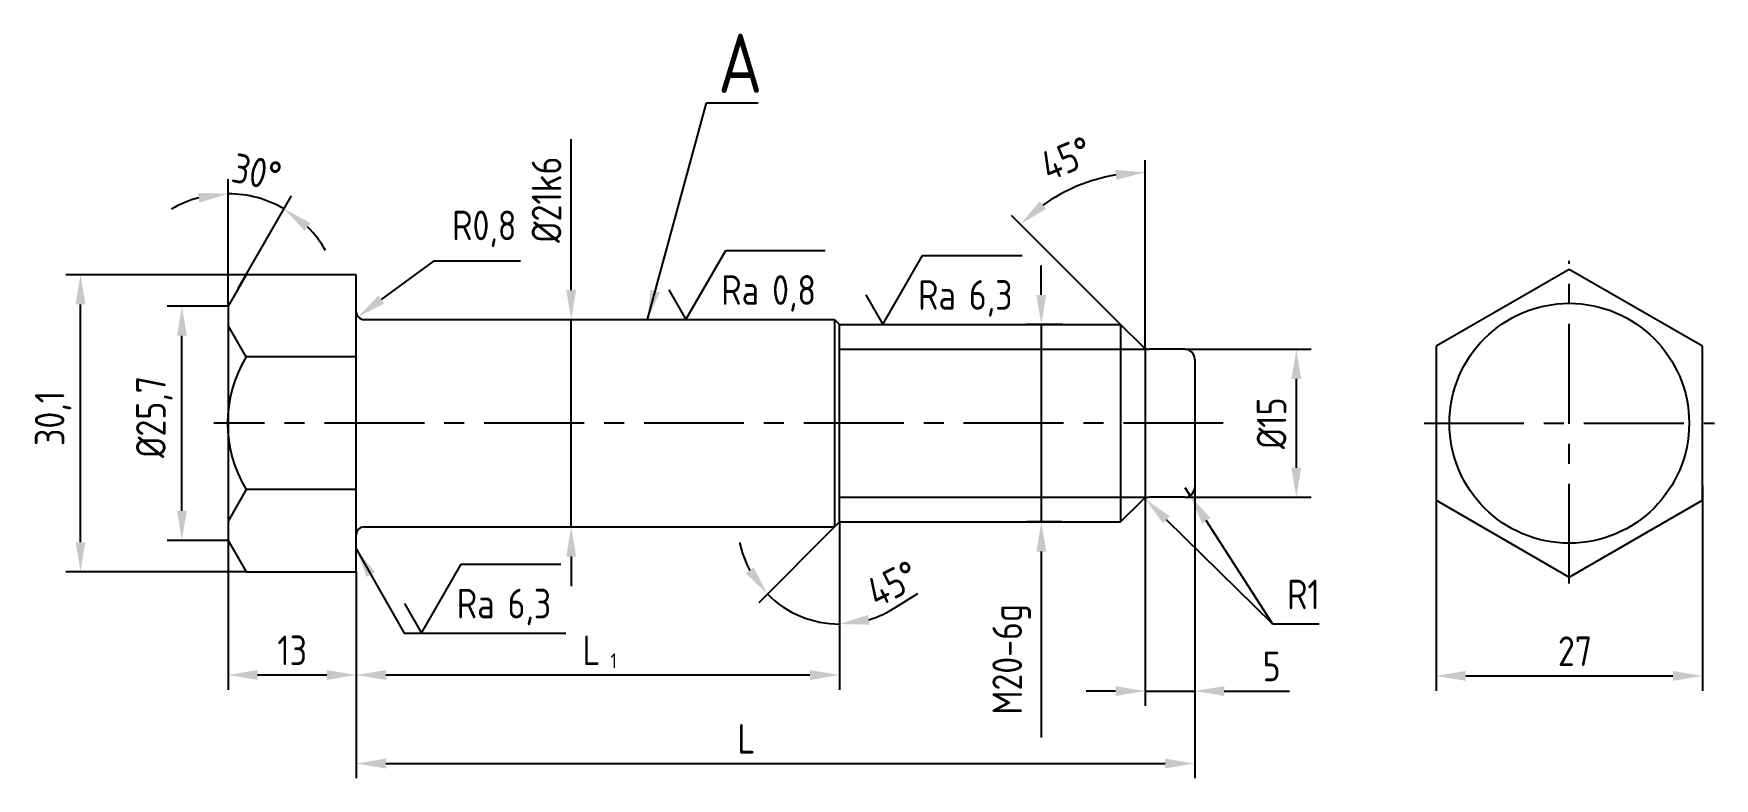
# Model space of a CAD drawing. Extents: x 17 to 187, y -101 to -25.
import ezdxf

# ---------------------------------------------------------------- set-up
doc = ezdxf.new("R2010")
doc.units = 0
doc.header["$LTSCALE"] = 8.1
doc.linetypes.add('CENTER', pattern=[2, 1.25, -0.25, 0.25, -0.25])
doc.layers.get('DEFPOINTS').update_dxf_attribs({"linetype": 'CONTINUOUS'})
for name, color, linetype in [('BORD', 1, 'CONTINUOUS'), ('CEN', 5, 'CENTER'), ('CONT', 6, 'CONTINUOUS'), ('DIM', 7, 'CONTINUOUS'), ('TEXT', 3, 'CONTINUOUS')]:
    doc.layers.add(name, color=color, linetype=linetype)
doc.styles.add('STYLE1', font='romans.shx', dxfattribs={"width": 0.8})
doc.dimstyles.new('Anqular', dxfattribs={"dimtxt": 3, "dimasz": 3, "dimexe": 1.25, "dimexo": 0, "dimgap": 1.5, "dimtad": 2, "dimtoh": 1, "dimtxsty": 'STYLE1', "dimcen": 2.5, "dimclrt": 3, "dimadec": 0, "dimazin": 0, "dimtfac": 1, "dimtmove": 1, "dimatfit": 3, "dimfxl": 1, "dimarcsym": 0})
doc.dimstyles.new('LIN', dxfattribs={"dimtxt": 3, "dimasz": 3, "dimexe": 1.5, "dimexo": 0, "dimgap": 1, "dimtad": 1, "dimzin": 13, "dimdsep": 46, "dimtxsty": 'STYLE1', "dimcen": 0, "dimclrt": 3, "dimadec": 0, "dimazin": 0, "dimtfac": 1, "dimtmove": 0, "dimatfit": 0, "dimfxl": 1, "dimtolj": 1, "dimtzin": 13, "dimarcsym": 0})
doc.dimstyles.new('Rad', dxfattribs={"dimtxt": 3, "dimasz": 3, "dimexe": 1.25, "dimexo": 0, "dimgap": 1.5, "dimtad": 1, "dimtoh": 1, "dimtxsty": 'STYLE1', "dimcen": 2.5, "dimclrt": 3, "dimadec": 0, "dimazin": 0, "dimtfac": 1, "dimtmove": 0, "dimatfit": 3, "dimfxl": 1, "dimarcsym": 0})

# ---------------------------------------------------------------- blocks, each defined once
blk = doc.blocks.new('*D1')
at = {"layer": 'DEFPOINTS', "color": 0, "transparency": 16777216}
for p in [(36.22, -76.52), (49.22, -79.71), (49.22, -90.16)]:
    blk.add_point(p, dxfattribs=at)
at = {"layer": 'DIM', "color": 0, "lineweight": -2, "transparency": 16777216}
for p, q in [((36.22, -76.52), (36.22, -91.66)), ((49.22, -79.71), (49.22, -91.66)), ((39.22, -90.16), (46.22, -90.16))]:
    blk.add_line(p, q, dxfattribs=at)
at = {"layer": 'DIM', "color": 0, "transparency": 16777216}
for points in [[(39.22, -89.66), (39.22, -90.66), (36.22, -90.16)], [(46.22, -89.66), (46.22, -90.66), (49.22, -90.16)]]:
    blk.add_solid(points, dxfattribs=at)
at = {"layer": 'DIM', "color": 3, "transparency": 16777216, "insert": (42.72, -87.66), "char_height": 3, "attachment_point": 5, "style": 'STYLE1'}
blk.add_mtext('\\A1;13', dxfattribs=at)
blk = doc.blocks.new('*D2')
at = {"layer": 'DEFPOINTS', "color": 0, "transparency": 16777216}
for p in [(49.22, -79.71), (98.22, -86.25), (98.22, -90.16)]:
    blk.add_point(p, dxfattribs=at)
at = {"layer": 'DIM', "color": 0, "lineweight": -2, "transparency": 16777216}
for p, q in [((49.22, -79.71), (49.22, -91.66)), ((98.22, -86.25), (98.22, -91.66)), ((52.22, -90.16), (95.22, -90.16))]:
    blk.add_line(p, q, dxfattribs=at)
at = {"layer": 'DIM', "color": 0, "transparency": 16777216}
for points in [[(52.22, -89.66), (52.22, -90.66), (49.22, -90.16)], [(95.22, -89.66), (95.22, -90.66), (98.22, -90.16)]]:
    blk.add_solid(points, dxfattribs=at)
at = {"layer": 'DIM', "color": 3, "transparency": 16777216, "insert": (73.06, -87.66), "char_height": 3, "attachment_point": 5, "style": 'STYLE1'}
blk.add_mtext('\\A1;L', dxfattribs=at)
blk = doc.blocks.new('*D3')
at = {"layer": 'DEFPOINTS', "color": 0, "transparency": 16777216}
for p in [(134.22, -71.16), (49.22, -90.16), (134.22, -99.13)]:
    blk.add_point(p, dxfattribs=at)
at = {"layer": 'DIM', "color": 0, "lineweight": -2, "transparency": 16777216}
for p, q in [((134.22, -71.16), (134.22, -100.63)), ((49.22, -90.16), (49.22, -100.63)), ((52.22, -99.13), (131.22, -99.13))]:
    blk.add_line(p, q, dxfattribs=at)
at = {"layer": 'DIM', "color": 0, "transparency": 16777216}
for points in [[(52.22, -98.63), (52.22, -99.63), (49.22, -99.13)], [(131.22, -98.63), (131.22, -99.63), (134.22, -99.13)]]:
    blk.add_solid(points, dxfattribs=at)
at = {"layer": 'DIM', "color": 3, "transparency": 16777216, "insert": (88.77, -96.63), "char_height": 3, "attachment_point": 5, "style": 'STYLE1'}
blk.add_mtext('\\A1;L', dxfattribs=at)
blk = doc.blocks.new('*D4')
at = {"layer": 'DEFPOINTS', "color": 0, "transparency": 16777216}
for p in [(134.22, -71.16), (129.21, -72.16), (134.22, -91.79)]:
    blk.add_point(p, dxfattribs=at)
at = {"layer": 'DIM', "color": 0, "lineweight": -2, "transparency": 16777216}
for p, q in [((134.22, -71.16), (134.22, -93.29)), ((129.21, -72.16), (129.21, -93.29)), ((126.21, -91.79), (123.21, -91.79)), ((129.21, -91.79), (134.22, -91.79)), ((137.22, -91.79), (143.82, -91.79))]:
    blk.add_line(p, q, dxfattribs=at)
at = {"layer": 'DIM', "color": 0, "transparency": 16777216}
for points in [[(126.21, -91.29), (126.21, -92.29), (129.21, -91.79)], [(137.22, -91.29), (137.22, -92.29), (134.22, -91.79)]]:
    blk.add_solid(points, dxfattribs=at)
at = {"layer": 'DIM', "color": 3, "transparency": 16777216, "insert": (142.02, -89.29), "char_height": 3, "attachment_point": 5, "style": 'STYLE1'}
blk.add_mtext('\\A1;5', dxfattribs=at)
blk = doc.blocks.new('*D5')
at = {"layer": 'DEFPOINTS', "color": 0, "transparency": 16777216}
for p in [(67.14, -54.16), (71.01, -54.16), (67.6, -75.16)]:
    blk.add_point(p, dxfattribs=at)
at = {"layer": 'DIM', "color": 0, "lineweight": -2, "transparency": 16777216}
for p, q in [((71.01, -51.16), (71.01, -35.87)), ((67.14, -54.16), (72.51, -54.16)), ((71.01, -75.16), (71.01, -54.16)), ((67.6, -75.16), (72.51, -75.16)), ((71.01, -78.16), (71.01, -81.16))]:
    blk.add_line(p, q, dxfattribs=at)
at = {"layer": 'DIM', "color": 0, "transparency": 16777216}
for points in [[(70.51, -51.16), (71.51, -51.16), (71.01, -54.16)], [(70.51, -78.16), (71.51, -78.16), (71.01, -75.16)]]:
    blk.add_solid(points, dxfattribs=at)
at = {"layer": 'DIM', "color": 3, "transparency": 16777216, "insert": (68.51, -42.01), "char_height": 3, "attachment_point": 5, "rotation": 90, "style": 'STYLE1'}
blk.add_mtext('\\A1;%%C21k6', dxfattribs=at)
blk = doc.blocks.new('*D6')
at = {"layer": 'DEFPOINTS', "color": 0, "transparency": 16777216}
for p in [(118.67, -54.66), (120.81, -54.66), (120.74, -74.66)]:
    blk.add_point(p, dxfattribs=at)
at = {"layer": 'DIM', "color": 0, "lineweight": -2, "transparency": 16777216}
for p, q in [((118.67, -51.66), (118.67, -48.66)), ((120.81, -54.66), (117.17, -54.66)), ((118.67, -54.66), (118.67, -74.66)), ((120.74, -74.66), (117.17, -74.66)), ((118.67, -77.66), (118.67, -96.48))]:
    blk.add_line(p, q, dxfattribs=at)
at = {"layer": 'DIM', "color": 0, "transparency": 16777216}
for points in [[(118.17, -51.66), (119.17, -51.66), (118.67, -54.66)], [(118.17, -77.66), (119.17, -77.66), (118.67, -74.66)]]:
    blk.add_solid(points, dxfattribs=at)
at = {"layer": 'DIM', "color": 3, "transparency": 16777216, "insert": (115.67, -88.57), "char_height": 3, "attachment_point": 5, "rotation": 90, "style": 'STYLE1'}
blk.add_mtext('\\A1;M20-6g', dxfattribs=at)
blk = doc.blocks.new('*D7')
at = {"layer": 'DEFPOINTS', "color": 0, "transparency": 16777216}
for p in [(133.22, -57.16), (133.22, -72.16), (144.52, -72.16)]:
    blk.add_point(p, dxfattribs=at)
at = {"layer": 'DIM', "color": 0, "lineweight": -2, "transparency": 16777216}
for p, q in [((133.22, -57.16), (146.02, -57.16)), ((144.52, -60.16), (144.52, -69.16)), ((133.22, -72.16), (146.02, -72.16))]:
    blk.add_line(p, q, dxfattribs=at)
at = {"layer": 'DIM', "color": 0, "transparency": 16777216}
for points in [[(144.02, -60.16), (145.02, -60.16), (144.52, -57.16)], [(144.02, -69.16), (145.02, -69.16), (144.52, -72.16)]]:
    blk.add_solid(points, dxfattribs=at)
at = {"layer": 'DIM', "color": 3, "transparency": 16777216, "insert": (142.02, -64.66), "char_height": 3, "attachment_point": 5, "rotation": 90, "style": 'STYLE1'}
blk.add_mtext('\\A1;%%C15', dxfattribs=at)
blk = doc.blocks.new('sherISO_04')
at = {"layer": 'TEXT'}
blk.add_line((4.04, 7), (14.12, 7), dxfattribs=at)
blk.add_lwpolyline([(-1.73, 3), (0, 0), (4.04, 7)], dxfattribs=at)
at = {"layer": 'TEXT', "style": 'STYLE1', "width": 0.8}
blk.add_text('Ra', height=3, dxfattribs=at).set_placement((3.58, 1.5))
blk.add_attdef('3,2', (8.73, 1.5), '', height=3, dxfattribs=at)
blk = doc.blocks.new('*D38')
at = {"layer": 'DEFPOINTS', "color": 0, "transparency": 16777216}
for p in [(21.26, -49.61), (38.06, -49.61), (38.06, -79.71)]:
    blk.add_point(p, dxfattribs=at)
at = {"layer": 'DIM', "color": 0, "lineweight": -2, "transparency": 16777216}
for p, q in [((38.06, -49.61), (19.76, -49.61)), ((21.26, -76.71), (21.26, -52.61)), ((38.06, -79.71), (19.76, -79.71))]:
    blk.add_line(p, q, dxfattribs=at)
at = {"layer": 'DIM', "color": 0, "transparency": 16777216}
for points in [[(20.76, -52.61), (21.76, -52.61), (21.26, -49.61)], [(20.76, -76.71), (21.76, -76.71), (21.26, -79.71)]]:
    blk.add_solid(points, dxfattribs=at)
at = {"layer": 'DIM', "color": 3, "transparency": 16777216, "insert": (18.48, -64.17), "char_height": 3, "attachment_point": 5, "rotation": 90, "style": 'STYLE1'}
blk.add_mtext('\\A1;30,1', dxfattribs=at)
blk = doc.blocks.new('*D39')
at = {"layer": 'DEFPOINTS', "color": 0, "transparency": 16777216}
for p in [(158.7, -70.97), (185.7, -70.97), (185.7, -90.25)]:
    blk.add_point(p, dxfattribs=at)
at = {"layer": 'DIM', "color": 0, "lineweight": -2, "transparency": 16777216}
for p, q in [((158.7, -70.97), (158.7, -91.75)), ((185.7, -70.97), (185.7, -91.75)), ((161.7, -90.25), (182.7, -90.25))]:
    blk.add_line(p, q, dxfattribs=at)
at = {"layer": 'DIM', "color": 0, "transparency": 16777216}
for points in [[(161.7, -89.75), (161.7, -90.75), (158.7, -90.25)], [(182.7, -89.75), (182.7, -90.75), (185.7, -90.25)]]:
    blk.add_solid(points, dxfattribs=at)
at = {"layer": 'DIM', "color": 3, "transparency": 16777216, "insert": (172.78, -87.75), "char_height": 3, "attachment_point": 5, "style": 'STYLE1'}
blk.add_mtext('\\A1;27', dxfattribs=at)
blk = doc.blocks.new('*D40')
at = {"layer": 'DEFPOINTS', "color": 0, "transparency": 16777216}
for p in [(31.54, -52.79), (36.22, -52.79), (36.22, -76.52)]:
    blk.add_point(p, dxfattribs=at)
at = {"layer": 'DIM', "color": 0, "lineweight": -2, "transparency": 16777216}
for p, q in [((36.22, -52.79), (30.04, -52.79)), ((31.54, -73.52), (31.54, -55.79)), ((36.22, -76.52), (30.04, -76.52))]:
    blk.add_line(p, q, dxfattribs=at)
at = {"layer": 'DIM', "color": 0, "transparency": 16777216}
for points in [[(31.04, -55.79), (32.04, -55.79), (31.54, -52.79)], [(31.04, -73.52), (32.04, -73.52), (31.54, -76.52)]]:
    blk.add_solid(points, dxfattribs=at)
at = {"layer": 'DIM', "color": 3, "transparency": 16777216, "insert": (28.75, -64.02), "char_height": 3, "attachment_point": 5, "rotation": 90, "style": 'STYLE1'}
blk.add_mtext('\\A1;%%c25,7', dxfattribs=at)
blk = doc.blocks.new('*D41')
at = {"layer": 'DEFPOINTS', "color": 0, "transparency": 16777216}
for p in [(40.11, -42.1), (37.25, -51), (36.22, -52.79), (36.22, -52.79), (36.22, -67.91)]:
    blk.add_point(p, dxfattribs=at)
at = {"layer": 'DIM', "color": 0, "lineweight": -2, "transparency": 16777216}
for p, q in [((36.22, -52.79), (36.22, -39.91)), ((37.25, -51), (42.66, -41.63))]:
    blk.add_line(p, q, dxfattribs=at)
for start, end in [(105.1525, 120.305), (60, 90), (29.695, 44.8475)]:
    blk.add_arc((36.22, -52.79), 11.38, start, end, dxfattribs=at)
at = {"layer": 'DIM', "color": 0, "transparency": 16777216}
for points in [[(33.18, -41.31), (33.31, -42.3), (36.22, -41.41)], [(43.98, -45.16), (44.59, -44.37), (41.91, -42.93)]]:
    blk.add_solid(points, dxfattribs=at)
at = {"layer": 'DIM', "color": 3, "transparency": 16777216, "insert": (39.13, -39.22), "char_height": 3, "attachment_point": 5, "rotation": 347.8992, "style": 'STYLE1'}
blk.add_mtext('\\A1;30°', dxfattribs=at)
blk = doc.blocks.new('*D42')
at = {"layer": 'DEFPOINTS', "color": 0, "transparency": 16777216}
for p in [(49.34, -53.91), (49.82, -53.56)]:
    blk.add_point(p, dxfattribs=at)
at = {"layer": 'DIM', "color": 0, "lineweight": -2, "transparency": 16777216}
for p, q in [((57.05, -48.24), (51.75, -52.13)), ((65.86, -48.24), (57.05, -48.24))]:
    blk.add_line(p, q, dxfattribs=at)
at = {"layer": 'DIM', "color": 0, "transparency": 16777216}
blk.add_solid([(51.46, -51.73), (52.05, -52.54), (49.34, -53.91)], dxfattribs=at)
at = {"layer": 'DIM', "color": 3, "transparency": 16777216, "insert": (62.2, -44.96), "char_height": 3, "attachment_point": 5, "style": 'STYLE1'}
blk.add_mtext('R0,8', dxfattribs=at)
blk = doc.blocks.new('*D45')
at = {"layer": 'DEFPOINTS', "color": 0, "transparency": 16777216}
for p in [(133.22, -71.16), (133.76, -72)]:
    blk.add_point(p, dxfattribs=at)
at = {"layer": 'DIM', "color": 0, "lineweight": -2, "transparency": 16777216}
for p, q in [((133.22, -71.16), (133.76, -72)), ((142.15, -85), (135.39, -74.52)), ((146.85, -85), (142.15, -85))]:
    blk.add_line(p, q, dxfattribs=at)
at = {"layer": 'DIM', "color": 0, "transparency": 16777216}
blk.add_solid([(135.81, -74.25), (134.97, -74.79), (133.76, -72)], dxfattribs=at)
at = {"layer": 'DIM', "color": 3, "transparency": 16777216, "insert": (145.25, -82), "char_height": 3, "attachment_point": 5, "style": 'STYLE1'}
blk.add_mtext('R1', dxfattribs=at)
blk = doc.blocks.new('*D47')
at = {"layer": 'DEFPOINTS', "color": 0, "transparency": 16777216}
for p in [(124.58, -39.85), (126.71, -54.66), (128.92, -56.86), (129.21, -57.07), (129.21, -72.25)]:
    blk.add_point(p, dxfattribs=at)
at = {"layer": 'DIM', "color": 0, "lineweight": -2, "transparency": 16777216}
for p, q in [((129.21, -57.07), (129.21, -37.99)), ((126.71, -54.66), (115.66, -43.6))]:
    blk.add_line(p, q, dxfattribs=at)
blk.add_arc((129.21, -57.16), 17.91, 99.606, 125.3927, dxfattribs=at)
at = {"layer": 'DIM', "color": 0, "transparency": 16777216}
for points in [[(126.18, -38.99), (126.27, -39.99), (129.21, -39.24)], [(119.16, -42.93), (118.52, -42.17), (116.55, -44.49)]]:
    blk.add_solid(points, dxfattribs=at)
at = {"layer": 'DIM', "color": 3, "transparency": 16777216, "insert": (121.21, -37.83), "char_height": 3, "attachment_point": 5, "rotation": 22.4993, "style": 'STYLE1'}
blk.add_mtext('45°', dxfattribs=at)

msp = doc.modelspace()

# ---------------------------------------------------------------- linework, layer by layer
at = {"layer": 'BORD'}
for p, q in [((98.22, -57.155), (129.214, -57.155)), ((98.22, -72.155), (129.214, -72.155))]:
    msp.add_line(p, q, dxfattribs=at)
at = {"layer": 'CEN'}
for p, q in [((172.199, -80.907), (172.199, -48.197)), ((137.122, -64.655), (34.775, -64.655)), ((157.476, -64.655), (186.911, -64.655))]:
    msp.add_line(p, q, dxfattribs=at)
at = {"layer": 'CONT', "ltscale": 2.25}
for p, q in [((172.199, -49.065), (158.699, -56.86)), ((185.699, -56.86), (172.199, -49.065)), ((38.056, -49.605), (36.22, -52.786)), ((49.22, -49.605), (38.056, -49.605)), ((49.22, -79.705), (49.22, -49.605)), ((36.22, -52.786), (36.22, -76.525)), ((38.056, -57.93), (36.22, -54.75)), ((49.22, -57.93), (38.056, -57.93)), ((158.699, -56.86), (158.699, -72.448)), ((185.699, -72.448), (185.699, -56.86)), ((38.056, -71.38), (36.22, -74.561)), ((49.22, -71.38), (38.056, -71.38)), ((158.699, -72.448), (172.199, -80.242)), ((172.199, -80.242), (185.699, -72.448)), ((36.22, -76.525), (38.056, -79.705)), ((38.056, -79.705), (49.22, -79.705))]:
    msp.add_line(p, q, dxfattribs=at)
at = {"layer": 'CONT'}
for p, q in [((50.02, -54.155), (97.72, -54.155)), ((97.72, -54.155), (97.72, -75.155)), ((97.72, -54.155), (98.22, -54.655)), ((98.22, -74.655), (98.22, -54.655)), ((98.22, -54.655), (126.714, -54.655)), ((126.714, -54.655), (128.921, -56.862)), ((126.714, -54.655), (126.714, -74.655)), ((129.214, -57.066), (129.214, -72.245)), ((133.22, -57.155), (129.628, -57.155)), ((134.22, -58.155), (134.22, -71.155)), ((126.714, -74.655), (128.921, -72.448)), ((133.22, -72.155), (129.628, -72.155)), ((97.72, -75.155), (98.22, -74.655)), ((98.22, -74.655), (126.714, -74.655)), ((50.02, -75.155), (97.72, -75.155))]:
    msp.add_line(p, q, dxfattribs=at)
at = {"layer": 'CONT', "ltscale": 2.25}
msp.add_circle((172.199, -64.654), 12.15, dxfattribs=at)
for centre, radius, start, end in [((50.02, -53.355), 0.8, 180, 270), ((49.139, -64.655), 12.963, 148.75027, 211.24973), ((50.02, -75.955), 0.8, 90, 180)]:
    msp.add_arc(centre, radius, start, end, dxfattribs=at)
at = {"layer": 'CONT'}
for centre, start, end in [((129.628, -56.155), 224.99934, 269.99957), ((133.22, -58.155), 360, 89.99957), ((133.22, -71.155), 270, 360), ((129.628, -73.155), 90, 135.00066)]:
    msp.add_arc(centre, 1, start, end, dxfattribs=at)
at = {"layer": 'DIM'}
for p, q in [((98.22, -74.655), (98.22, -86.25)), ((142.151, -84.998), (131.358, -74.434)), ((97.72, -75.155), (90.021, -82.854)), ((103.907, -83.296), (106.138, -81.917))]:
    msp.add_line(p, q, dxfattribs=at)
for start, end in [(191.6495, 208.32475), (225, 270), (286.67525, 303.3505)]:
    msp.add_arc((98.22, -74.655), 10.344, start, end, dxfattribs=at)
for points in [[(131.707, -74.077), (131.008, -74.791), (129.214, -72.336)], [(89.515, -79.265), (88.713, -79.862), (90.905, -81.97)], [(101.261, -85.059), (101.116, -84.07), (98.22, -85)]]:
    msp.add_solid(points, dxfattribs=at)

# ---------------------------------------------------------------- block references
for p, values in [((82.647, -54.155), {'3,2': '0,8'}), ((102.596, -54.655), {'3,2': '6,3'}), ((55.828, -85.927), {'3,2': '6,3'})]:
    msp.add_blockref('sherISO_04', p, dxfattribs=at).add_auto_attribs(values)

# ---------------------------------------------------------------- texts
at = {"layer": 'CONT', "style": 'STYLE1', "width": 0.8}
msp.add_text('A', height=6, dxfattribs=at).set_placement((85.899, -31.182))
at = {"layer": 'DIM', "color": 3, "insert": (103.6, -80.913), "char_height": 3, "attachment_point": 5, "rotation": 26.56635, "style": 'STYLE1'}
msp.add_mtext('45°', dxfattribs=at)
at = {"layer": 'TEXT', "style": 'STYLE1', "width": 0.8}
msp.add_text('1', height=1.5, dxfattribs=at).set_placement((75.001, -89.471))

# ---------------------------------------------------------------- dimensions: what is measured, and where the dimension line sits
at = {"layer": 'DIM'}
dim = msp.add_angular_dim_2l(base=(124.578, -39.852), line1=((129.214, -57.066), (129.214, -72.245)), line2=((126.714, -54.655), (128.921, -56.862)), dimstyle='Anqular', dxfattribs=at)
dim.commit()
dim.dimension.update_dxf_attribs({"geometry": '*D47', "text_midpoint": (121.211, -37.834)})
dim = msp.add_angular_dim_2l(base=(40.111, -42.095), line1=((37.251, -51), (36.22, -52.786)), line2=((36.22, -67.914), (36.22, -52.786)), dimstyle='LIN', dxfattribs=at)
dim.commit()
dim.dimension.update_dxf_attribs({"geometry": '*D41', "text_midpoint": (38.605, -41.662), "dimtype": 162})
dim = msp.add_linear_dim(base=(71.011, -54.155), p1=(67.605, -75.155), p2=(67.144, -54.155), angle=90, text='%%C<>k6', dimstyle='LIN', override={"dimtm": 1e-09}, dxfattribs=at)
dim.commit()
dim.dimension.update_dxf_attribs({"geometry": '*D5', "text_midpoint": (71.011, -42.012), "dimtype": 160})
dim = msp.add_radius_dim(center=(49.82, -53.555), mpoint=(49.336, -53.911), text='R0,8', dimstyle='Rad', override={"dimtmove": 1}, dxfattribs=at)
dim.commit()
dim.dimension.update_dxf_attribs({"geometry": '*D42', "text_midpoint": (57.048, -48.241), "dimtype": 164})
for base, p1, p2, text, picture, middle in [((118.665, -54.655), (120.738, -74.655), (120.812, -54.655), 'M<>-6g', '*D6', (118.665, -88.57)), ((21.261, -49.605), (38.056, -79.705), (38.056, -49.605), '30,1', '*D38', (21.261, -64.169)), ((31.536, -52.786), (36.22, -76.525), (36.22, -52.786), '%%c25,7', '*D40', (31.536, -64.024)), ((144.521, -72.155), (133.22, -57.155), (133.22, -72.155), '%%C<>', '*D7', (144.521, -64.655))]:
    dim = msp.add_linear_dim(base=base, p1=p1, p2=p2, angle=90, text=text, dimstyle='LIN', dxfattribs=at)
    dim.commit()
    dim.dimension.update_dxf_attribs({"geometry": picture, "text_midpoint": middle, "dimtype": 160})
for base, p1, p2, text, picture, middle in [((134.22, -99.134), (49.22, -90.155), (134.22, -71.155), 'L', '*D3', (88.767, -99.134)), ((185.699, -90.252), (158.699, -70.974), (185.699, -70.974), '27', '*D39', (172.776, -90.252)), ((98.22, -90.155), (49.22, -79.705), (98.22, -86.25), 'L', '*D2', (73.063, -90.155))]:
    dim = msp.add_linear_dim(base=base, p1=p1, p2=p2, text=text, dimstyle='LIN', dxfattribs=at)
    dim.commit()
    dim.dimension.update_dxf_attribs({"geometry": picture, "text_midpoint": middle, "dimtype": 160})
dim = msp.add_linear_dim(base=(134.22, -91.793), p1=(129.214, -72.155), p2=(134.22, -71.155), text='5', dimstyle='LIN', override={"dimsah": 1}, dxfattribs=at)
dim.commit()
dim.dimension.update_dxf_attribs({"geometry": '*D4', "text_midpoint": (142.02, -91.793), "dimtype": 160})
dim = msp.add_radius_dim(center=(133.22, -71.155), mpoint=(133.762, -71.996), dimstyle='Rad', dxfattribs=at)
dim.commit()
dim.dimension.update_dxf_attribs({"geometry": '*D45', "text_midpoint": (145.251, -84.998), "dimtype": 164})
dim = msp.add_linear_dim(base=(49.22, -90.155), p1=(36.22, -76.525), p2=(49.22, -79.705), dimstyle='LIN', dxfattribs=at)
dim.commit()
dim.dimension.update_dxf_attribs({"geometry": '*D1', "text_midpoint": (42.72, -90.155), "dimtype": 160})

# ---------------------------------------------------------------- leaders
msp.add_leader([(78.742, -54.155), (84.734, -32.182), (89.978, -32.182)], dimstyle='LIN', dxfattribs=at)
at = {"layer": 'DIM', "annotation_type": 0, "has_hookline": 1, "hookline_direction": 0}
msp.add_leader([(49.22, -77.37), (54.065, -85.927), (70.451, -85.927)], dimstyle='LIN', override={"dimgap": 1, "dimtad": 0}, dxfattribs=at)

doc.saveas('drawing.dxf')
